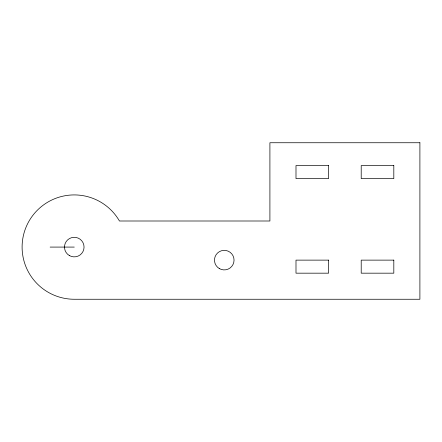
<?xml version="1.0" encoding="UTF-8"?>
<svg xmlns="http://www.w3.org/2000/svg" width="442" height="442" viewBox="0 0 442 442"><rect width="100%" height="100%" fill="white"/><g stroke="black" fill="none" stroke-linecap="round" stroke-linejoin="round"><path stroke-width="0.66" d="M50.139 247.084L74.273 247.084M419.9 142.744L269.907 142.744L269.907 221L119.45 221A52.173 52.173 0 0 0 29.089 221A52.173 52.173 0 0 0 74.273 299.256L419.9 299.256L419.9 142.744M328.599 165.568L295.996 165.568L295.996 178.612L328.599 178.612L328.599 165.568M393.816 165.568L361.208 165.568L361.208 178.612L393.816 178.612L393.816 165.568M328.599 260.128L295.996 260.128L295.996 273.173L328.599 273.173L328.599 260.128M393.816 260.128L361.208 260.128L361.208 273.173L393.816 273.173L393.816 260.128M69.377 255.559A9.779 9.779 0 0 0 84.052 247.084A9.779 9.779 0 0 0 69.377 238.614A9.779 9.779 0 0 0 69.377 255.559M219.37 268.598A9.779 9.779 0 0 0 234.045 260.128A9.779 9.779 0 0 0 219.37 251.658A9.779 9.779 0 0 0 219.37 268.598"/></g></svg>
